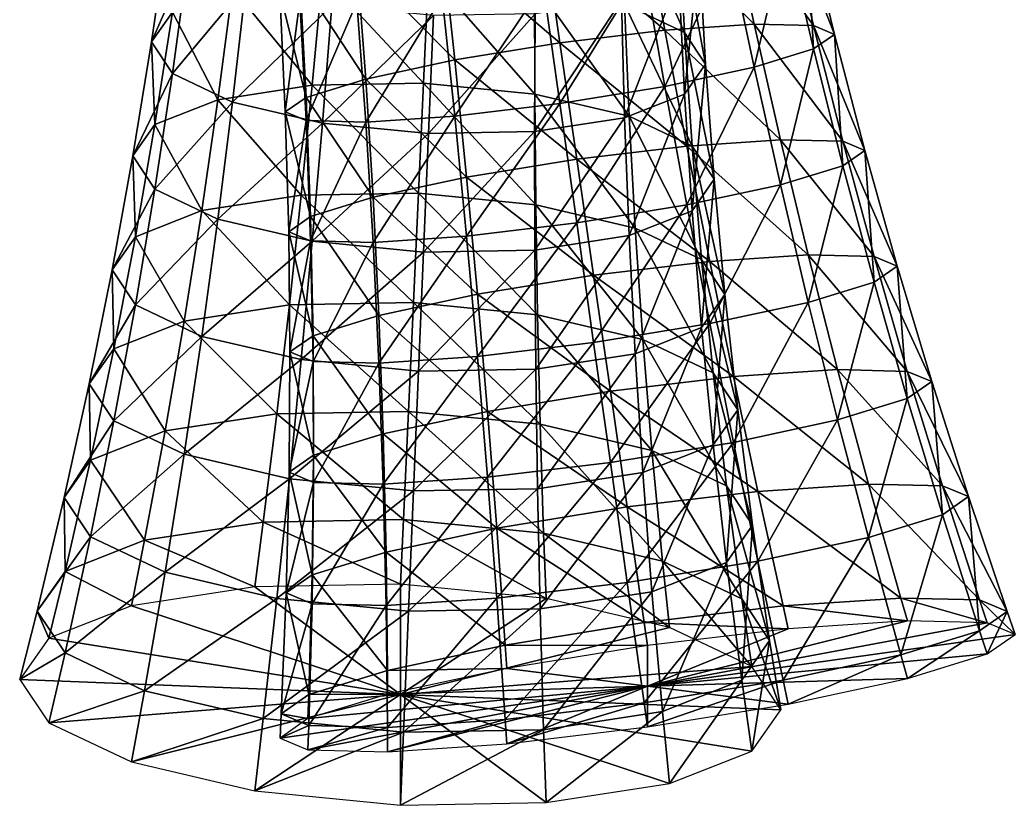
# Model space of a CAD drawing. Header units: metres. Extents: x 9079 to 9208, y 11521 to 11707.
# Drawn here: x 9159.64 to 9201.17, y 11521.47 to 11554.23 of the extents above; entities that cross this region are included whole.
import ezdxf

# ---------------------------------------------------------------- set-up
doc = ezdxf.new("R2010")
doc.units = ezdxf.units.M
doc.layers.add('CONE_ST815GC42', color=7, linetype='Continuous')
doc.layers.add('CONE_ST815GC43', color=7, linetype='Continuous')

msp = doc.modelspace()

# ---------------------------------------------------------------- linework, layer by layer
at = {"layer": 'CONE_ST815GC42'}
for points in [[(9181.47, 11558.147, -195.915), (9185.673, 11558.648, -195.011), (9186.558, 11553.802, -195.992)], [(9185.673, 11558.648, -195.011), (9189.235, 11558.887, -192.565), (9190.275, 11554.052, -193.441)], [(9185.673, 11558.648, -195.011), (9190.275, 11554.052, -193.441), (9186.558, 11553.802, -195.992)], [(9189.235, 11558.887, -192.565), (9191.616, 11558.829, -188.952), (9192.759, 11553.991, -189.67)], [(9189.235, 11558.887, -192.565), (9192.759, 11553.991, -189.67), (9190.275, 11554.052, -193.441)], [(9191.616, 11558.829, -188.952), (9192.452, 11558.481, -184.72), (9193.631, 11553.628, -185.255)], [(9191.616, 11558.829, -188.952), (9193.631, 11553.628, -185.255), (9192.759, 11553.991, -189.67)], [(9192.452, 11558.481, -184.72), (9191.616, 11557.898, -180.514), (9192.759, 11553.019, -180.867)], [(9192.452, 11558.481, -184.72), (9192.759, 11553.019, -180.867), (9193.631, 11553.628, -185.255)], [(9177.268, 11557.461, -195.142), (9181.47, 11558.147, -195.915), (9182.174, 11553.279, -196.936)], [(9181.47, 11558.147, -195.915), (9186.558, 11553.802, -195.992), (9182.174, 11553.279, -196.936)], [(9191.616, 11557.898, -180.514), (9189.235, 11557.167, -176.974), (9190.275, 11552.257, -177.174)], [(9191.616, 11557.898, -180.514), (9190.275, 11552.257, -177.174), (9192.759, 11553.019, -180.867)], [(9173.706, 11556.694, -192.807), (9177.268, 11557.461, -195.142), (9177.789, 11552.563, -196.129)], [(9177.268, 11557.461, -195.142), (9182.174, 11553.279, -196.936), (9177.789, 11552.563, -196.129)], [(9189.235, 11557.167, -176.974), (9185.673, 11556.4, -174.64), (9186.558, 11551.456, -174.738)], [(9189.235, 11557.167, -176.974), (9186.558, 11551.456, -174.738), (9190.275, 11552.257, -177.174)], [(9171.325, 11555.963, -189.268), (9173.706, 11556.694, -192.807), (9174.072, 11551.763, -193.693)], [(9173.706, 11556.694, -192.807), (9177.789, 11552.563, -196.129), (9174.072, 11551.763, -193.693)], [(9185.673, 11556.4, -174.64), (9181.47, 11555.714, -173.866), (9182.174, 11550.741, -173.931)], [(9185.673, 11556.4, -174.64), (9182.174, 11550.741, -173.931), (9186.558, 11551.456, -174.738)], [(9170.489, 11555.379, -185.062), (9171.325, 11555.963, -189.268), (9171.589, 11551, -190)], [(9171.325, 11555.963, -189.268), (9174.072, 11551.763, -193.693), (9171.589, 11551, -190)], [(9181.47, 11555.714, -173.866), (9177.268, 11555.213, -174.771), (9177.789, 11550.218, -174.875)], [(9181.47, 11555.714, -173.866), (9177.789, 11550.218, -174.875), (9182.174, 11550.741, -173.931)], [(9171.325, 11555.032, -180.83), (9170.489, 11555.379, -185.062), (9170.717, 11550.392, -185.612)], [(9170.489, 11555.379, -185.062), (9171.589, 11551, -190), (9170.717, 11550.392, -185.612)], [(9171.325, 11555.032, -180.83), (9170.717, 11550.392, -185.612), (9171.589, 11550.029, -181.197)], [(9173.706, 11554.973, -177.216), (9171.325, 11555.032, -180.83), (9171.589, 11550.029, -181.197)], [(9173.706, 11554.973, -177.216), (9171.589, 11550.029, -181.197), (9174.072, 11549.968, -177.427)], [(9177.268, 11555.213, -174.771), (9173.706, 11554.973, -177.216), (9174.072, 11549.968, -177.427)], [(9177.268, 11555.213, -174.771), (9174.072, 11549.968, -177.427), (9177.789, 11550.218, -174.875)], [(9186.558, 11553.802, -195.992), (9190.275, 11554.052, -193.441), (9191.377, 11549.231, -194.377)], [(9190.275, 11554.052, -193.441), (9192.759, 11553.991, -189.67), (9193.982, 11549.167, -190.422)], [(9190.275, 11554.052, -193.441), (9193.982, 11549.167, -190.422), (9191.377, 11549.231, -194.377)], [(9182.174, 11553.279, -196.936), (9186.558, 11553.802, -195.992), (9187.477, 11548.969, -197.054)], [(9186.558, 11553.802, -195.992), (9191.377, 11549.231, -194.377), (9187.477, 11548.969, -197.054)], [(9192.759, 11553.991, -189.67), (9193.631, 11553.628, -185.255), (9194.897, 11548.787, -185.789)], [(9192.759, 11553.991, -189.67), (9194.897, 11548.787, -185.789), (9193.982, 11549.167, -190.422)], [(9193.631, 11553.628, -185.255), (9192.759, 11553.019, -180.867), (9193.982, 11548.148, -181.186)], [(9193.631, 11553.628, -185.255), (9193.982, 11548.148, -181.186), (9194.897, 11548.787, -185.789)], [(9177.789, 11552.563, -196.129), (9182.174, 11553.279, -196.936), (9182.877, 11548.421, -198.044)], [(9182.174, 11553.279, -196.936), (9187.477, 11548.969, -197.054), (9182.877, 11548.421, -198.044)], [(9192.759, 11553.019, -180.867), (9190.275, 11552.257, -177.174), (9191.377, 11547.348, -177.311)], [(9192.759, 11553.019, -180.867), (9191.377, 11547.348, -177.311), (9193.982, 11548.148, -181.186)], [(9174.072, 11551.763, -193.693), (9177.789, 11552.563, -196.129), (9178.278, 11547.67, -197.197)], [(9177.789, 11552.563, -196.129), (9182.877, 11548.421, -198.044), (9178.278, 11547.67, -197.197)], [(9190.275, 11552.257, -177.174), (9186.558, 11551.456, -174.738), (9187.477, 11546.509, -174.756)], [(9190.275, 11552.257, -177.174), (9187.477, 11546.509, -174.756), (9191.377, 11547.348, -177.311)], [(9171.589, 11551, -190), (9174.072, 11551.763, -193.693), (9174.378, 11546.83, -194.642)], [(9174.072, 11551.763, -193.693), (9178.278, 11547.67, -197.197), (9174.378, 11546.83, -194.642)], [(9186.558, 11551.456, -174.738), (9182.174, 11550.741, -173.931), (9182.877, 11545.758, -173.909)], [(9186.558, 11551.456, -174.738), (9182.877, 11545.758, -173.909), (9187.477, 11546.509, -174.756)], [(9170.717, 11550.392, -185.612), (9171.589, 11551, -190), (9171.772, 11546.03, -190.768)], [(9171.589, 11551, -190), (9174.378, 11546.83, -194.642), (9171.772, 11546.03, -190.768)], [(9182.174, 11550.741, -173.931), (9177.789, 11550.218, -174.875), (9178.278, 11545.209, -174.899)], [(9182.174, 11550.741, -173.931), (9178.278, 11545.209, -174.899), (9182.877, 11545.758, -173.909)], [(9171.589, 11550.029, -181.197), (9170.717, 11550.392, -185.612), (9170.857, 11545.392, -186.164)], [(9170.717, 11550.392, -185.612), (9171.772, 11546.03, -190.768), (9170.857, 11545.392, -186.164)], [(9171.589, 11550.029, -181.197), (9170.857, 11545.392, -186.164), (9171.772, 11545.011, -181.532)], [(9174.072, 11549.968, -177.427), (9171.589, 11550.029, -181.197), (9171.772, 11545.011, -181.532)], [(9174.072, 11549.968, -177.427), (9171.772, 11545.011, -181.532), (9174.378, 11544.947, -177.576)], [(9177.789, 11550.218, -174.875), (9174.072, 11549.968, -177.427), (9174.378, 11544.947, -177.576)], [(9177.789, 11550.218, -174.875), (9174.378, 11544.947, -177.576), (9178.278, 11545.209, -174.899)], [(9187.477, 11548.969, -197.054), (9191.377, 11549.231, -194.377), (9192.54, 11544.427, -195.374)], [(9191.377, 11549.231, -194.377), (9193.982, 11549.167, -190.422), (9195.286, 11544.359, -191.205)], [(9191.377, 11549.231, -194.377), (9195.286, 11544.359, -191.205), (9192.54, 11544.427, -195.374)], [(9193.982, 11549.167, -190.422), (9194.897, 11548.787, -185.789), (9196.251, 11543.959, -186.322)], [(9193.982, 11549.167, -190.422), (9196.251, 11543.959, -186.322), (9195.286, 11544.359, -191.205)], [(9182.877, 11548.421, -198.044), (9187.477, 11548.969, -197.054), (9188.429, 11544.151, -198.196)], [(9187.477, 11548.969, -197.054), (9192.54, 11544.427, -195.374), (9188.429, 11544.151, -198.196)], [(9194.897, 11548.787, -185.789), (9193.982, 11548.148, -181.186), (9195.286, 11543.285, -181.469)], [(9194.897, 11548.787, -185.789), (9195.286, 11543.285, -181.469), (9196.251, 11543.959, -186.322)], [(9178.278, 11547.67, -197.197), (9182.877, 11548.421, -198.044), (9183.581, 11543.573, -199.239)], [(9182.877, 11548.421, -198.044), (9188.429, 11544.151, -198.196), (9183.581, 11543.573, -199.239)], [(9193.982, 11548.148, -181.186), (9191.377, 11547.348, -177.311), (9192.54, 11542.442, -177.386)], [(9193.982, 11548.148, -181.186), (9192.54, 11542.442, -177.386), (9195.286, 11543.285, -181.469)], [(9174.378, 11546.83, -194.642), (9178.278, 11547.67, -197.197), (9178.732, 11542.781, -198.347)], [(9178.278, 11547.67, -197.197), (9183.581, 11543.573, -199.239), (9178.732, 11542.781, -198.347)], [(9191.377, 11547.348, -177.311), (9187.477, 11546.509, -174.756), (9188.429, 11541.557, -174.692)], [(9191.377, 11547.348, -177.311), (9188.429, 11541.557, -174.692), (9192.54, 11542.442, -177.386)], [(9171.772, 11546.03, -190.768), (9174.378, 11546.83, -194.642), (9174.622, 11541.896, -195.653)], [(9174.378, 11546.83, -194.642), (9178.732, 11542.781, -198.347), (9174.622, 11541.896, -195.653)], [(9187.477, 11546.509, -174.756), (9182.877, 11545.758, -173.909), (9183.581, 11540.765, -173.8)], [(9187.477, 11546.509, -174.756), (9183.581, 11540.765, -173.8), (9188.429, 11541.557, -174.692)], [(9170.857, 11545.392, -186.164), (9171.772, 11546.03, -190.768), (9171.875, 11541.053, -191.57)], [(9171.772, 11546.03, -190.768), (9174.622, 11541.896, -195.653), (9171.875, 11541.053, -191.57)], [(9182.877, 11545.758, -173.909), (9178.278, 11545.209, -174.899), (9178.732, 11540.187, -174.843)], [(9182.877, 11545.758, -173.909), (9178.732, 11540.187, -174.843), (9183.581, 11540.765, -173.8)], [(9171.772, 11545.011, -181.532), (9170.857, 11545.392, -186.164), (9170.911, 11540.379, -186.717)], [(9170.857, 11545.392, -186.164), (9171.875, 11541.053, -191.57), (9170.911, 11540.379, -186.717)], [(9171.772, 11545.011, -181.532), (9170.911, 11540.379, -186.717), (9171.875, 11539.979, -181.834)], [(9174.378, 11544.947, -177.576), (9171.772, 11545.011, -181.532), (9171.875, 11539.979, -181.834)], [(9174.378, 11544.947, -177.576), (9171.875, 11539.979, -181.834), (9174.622, 11539.911, -177.665)], [(9178.278, 11545.209, -174.899), (9174.378, 11544.947, -177.576), (9174.622, 11539.911, -177.665)], [(9178.278, 11545.209, -174.899), (9174.622, 11539.911, -177.665), (9178.732, 11540.187, -174.843)], [(9183.581, 11543.573, -199.239), (9188.429, 11544.151, -198.196), (9189.415, 11539.345, -199.418)], [(9188.429, 11544.151, -198.196), (9192.54, 11544.427, -195.374), (9193.764, 11539.638, -196.432)], [(9188.429, 11544.151, -198.196), (9193.764, 11539.638, -196.432), (9189.415, 11539.345, -199.418)], [(9192.54, 11544.427, -195.374), (9195.286, 11544.359, -191.205), (9196.671, 11539.566, -192.02)], [(9192.54, 11544.427, -195.374), (9196.671, 11539.566, -192.02), (9193.764, 11539.638, -196.432)], [(9195.286, 11544.359, -191.205), (9196.251, 11543.959, -186.322), (9197.691, 11539.142, -186.854)], [(9195.286, 11544.359, -191.205), (9197.691, 11539.142, -186.854), (9196.671, 11539.566, -192.02)], [(9196.251, 11543.959, -186.322), (9195.286, 11543.285, -181.469), (9196.671, 11538.43, -181.719)], [(9196.251, 11543.959, -186.322), (9196.671, 11538.43, -181.719), (9197.691, 11539.142, -186.854)], [(9178.732, 11542.781, -198.347), (9183.581, 11543.573, -199.239), (9184.284, 11538.734, -200.522)], [(9183.581, 11543.573, -199.239), (9189.415, 11539.345, -199.418), (9184.284, 11538.734, -200.522)], [(9195.286, 11543.285, -181.469), (9192.54, 11542.442, -177.386), (9193.764, 11537.537, -177.397)], [(9195.286, 11543.285, -181.469), (9193.764, 11537.537, -177.397), (9196.671, 11538.43, -181.719)], [(9174.622, 11541.896, -195.653), (9178.732, 11542.781, -198.347), (9179.154, 11537.896, -199.578)], [(9178.732, 11542.781, -198.347), (9184.284, 11538.734, -200.522), (9179.154, 11537.896, -199.578)], [(9192.54, 11542.442, -177.386), (9188.429, 11541.557, -174.692), (9189.415, 11536.601, -174.547)], [(9192.54, 11542.442, -177.386), (9189.415, 11536.601, -174.547), (9193.764, 11537.537, -177.397)], [(9171.875, 11541.053, -191.57), (9174.622, 11541.896, -195.653), (9174.804, 11536.96, -196.728)], [(9174.622, 11541.896, -195.653), (9179.154, 11537.896, -199.578), (9174.804, 11536.96, -196.728)], [(9188.429, 11541.557, -174.692), (9183.581, 11540.765, -173.8), (9184.284, 11535.763, -173.603)], [(9188.429, 11541.557, -174.692), (9184.284, 11535.763, -173.603), (9189.415, 11536.601, -174.547)], [(9170.911, 11540.379, -186.717), (9171.875, 11541.053, -191.57), (9171.898, 11536.067, -192.406)], [(9171.875, 11541.053, -191.57), (9174.804, 11536.96, -196.728), (9171.898, 11536.067, -192.406)], [(9183.581, 11540.765, -173.8), (9178.732, 11540.187, -174.843), (9179.154, 11535.152, -174.707)], [(9183.581, 11540.765, -173.8), (9179.154, 11535.152, -174.707), (9184.284, 11535.763, -173.603)], [(9171.875, 11539.979, -181.834), (9170.911, 11540.379, -186.717), (9170.877, 11535.355, -187.271)], [(9170.911, 11540.379, -186.717), (9171.898, 11536.067, -192.406), (9170.877, 11535.355, -187.271)], [(9171.875, 11539.979, -181.834), (9170.877, 11535.355, -187.271), (9171.898, 11534.931, -182.105)], [(9174.622, 11539.911, -177.665), (9171.875, 11539.979, -181.834), (9171.898, 11534.931, -182.105)], [(9178.732, 11540.187, -174.843), (9174.622, 11539.911, -177.665), (9174.804, 11534.859, -177.693)], [(9178.732, 11540.187, -174.843), (9174.804, 11534.859, -177.693), (9179.154, 11535.152, -174.707)], [(9174.622, 11539.911, -177.665), (9171.898, 11534.931, -182.105), (9174.804, 11534.859, -177.693)], [(9189.415, 11539.345, -199.418), (9193.764, 11539.638, -196.432), (9195.051, 11534.864, -197.552)], [(9193.764, 11539.638, -196.432), (9196.671, 11539.566, -192.02), (9198.136, 11534.789, -192.868)], [(9193.764, 11539.638, -196.432), (9198.136, 11534.789, -192.868), (9195.051, 11534.864, -197.552)], [(9196.671, 11539.566, -192.02), (9197.691, 11539.142, -186.854), (9199.219, 11534.338, -187.384)], [(9196.671, 11539.566, -192.02), (9199.219, 11534.338, -187.384), (9198.136, 11534.789, -192.868)], [(9184.284, 11538.734, -200.522), (9189.415, 11539.345, -199.418), (9190.434, 11534.554, -200.721)], [(9189.415, 11539.345, -199.418), (9195.051, 11534.864, -197.552), (9190.434, 11534.554, -200.721)], [(9197.691, 11539.142, -186.854), (9196.671, 11538.43, -181.719), (9198.136, 11533.582, -181.933)], [(9197.691, 11539.142, -186.854), (9198.136, 11533.582, -181.933), (9199.219, 11534.338, -187.384)], [(9179.154, 11537.896, -199.578), (9184.284, 11538.734, -200.522), (9184.988, 11533.905, -201.893)], [(9184.284, 11538.734, -200.522), (9190.434, 11534.554, -200.721), (9184.988, 11533.905, -201.893)], [(9196.671, 11538.43, -181.719), (9193.764, 11537.537, -177.397), (9195.051, 11532.635, -177.346)], [(9196.671, 11538.43, -181.719), (9195.051, 11532.635, -177.346), (9198.136, 11533.582, -181.933)], [(9174.804, 11536.96, -196.728), (9179.154, 11537.896, -199.578), (9179.542, 11533.015, -200.89)], [(9179.154, 11537.896, -199.578), (9184.988, 11533.905, -201.893), (9179.542, 11533.015, -200.89)], [(9193.764, 11537.537, -177.397), (9189.415, 11536.601, -174.547), (9190.434, 11531.641, -174.32)], [(9193.764, 11537.537, -177.397), (9190.434, 11531.641, -174.32), (9195.051, 11532.635, -177.346)], [(9171.898, 11536.067, -192.406), (9174.804, 11536.96, -196.728), (9174.924, 11532.022, -197.865)], [(9174.804, 11536.96, -196.728), (9179.542, 11533.015, -200.89), (9174.924, 11532.022, -197.865)], [(9189.415, 11536.601, -174.547), (9184.284, 11535.763, -173.603), (9184.988, 11530.752, -173.318)], [(9189.415, 11536.601, -174.547), (9184.988, 11530.752, -173.318), (9190.434, 11531.641, -174.32)], [(9170.877, 11535.355, -187.271), (9171.898, 11536.067, -192.406), (9171.84, 11531.074, -193.278)], [(9171.898, 11536.067, -192.406), (9174.924, 11532.022, -197.865), (9171.84, 11531.074, -193.278)], [(9171.898, 11534.931, -182.105), (9170.877, 11535.355, -187.271), (9170.756, 11530.318, -187.827)], [(9170.877, 11535.355, -187.271), (9171.84, 11531.074, -193.278), (9170.756, 11530.318, -187.827)], [(9184.284, 11535.763, -173.603), (9179.154, 11535.152, -174.707), (9179.542, 11530.102, -174.49)], [(9184.284, 11535.763, -173.603), (9179.542, 11530.102, -174.49), (9184.988, 11530.752, -173.318)], [(9179.154, 11535.152, -174.707), (9174.804, 11534.859, -177.693), (9174.924, 11529.792, -177.659)], [(9179.154, 11535.152, -174.707), (9174.924, 11529.792, -177.659), (9179.542, 11530.102, -174.49)], [(9171.898, 11534.931, -182.105), (9170.756, 11530.318, -187.827), (9171.84, 11529.868, -182.343)], [(9174.804, 11534.859, -177.693), (9171.898, 11534.931, -182.105), (9171.84, 11529.868, -182.343)], [(9174.804, 11534.859, -177.693), (9171.84, 11529.868, -182.343), (9174.924, 11529.792, -177.659)], [(9184.988, 11533.905, -201.893), (9190.434, 11534.554, -200.721), (9191.486, 11529.776, -202.104)], [(9190.434, 11534.554, -200.721), (9195.051, 11534.864, -197.552), (9196.399, 11530.107, -198.732)], [(9190.434, 11534.554, -200.721), (9196.399, 11530.107, -198.732), (9191.486, 11529.776, -202.104)], [(9195.051, 11534.864, -197.552), (9198.136, 11534.789, -192.868), (9199.682, 11530.026, -193.748)], [(9195.051, 11534.864, -197.552), (9199.682, 11530.026, -193.748), (9196.399, 11530.107, -198.732)], [(9198.136, 11534.789, -192.868), (9199.219, 11534.338, -187.384), (9200.835, 11529.547, -187.912)], [(9198.136, 11534.789, -192.868), (9200.835, 11529.547, -187.912), (9199.682, 11530.026, -193.748)], [(9199.219, 11534.338, -187.384), (9198.136, 11533.582, -181.933), (9199.682, 11528.742, -182.112)], [(9199.219, 11534.338, -187.384), (9199.682, 11528.742, -182.112), (9200.835, 11529.547, -187.912)], [(9179.542, 11533.015, -200.89), (9184.988, 11533.905, -201.893), (9185.691, 11529.085, -203.352)], [(9184.988, 11533.905, -201.893), (9191.486, 11529.776, -202.104), (9185.691, 11529.085, -203.352)], [(9198.136, 11533.582, -181.933), (9195.051, 11532.635, -177.346), (9196.399, 11527.734, -177.231)], [(9198.136, 11533.582, -181.933), (9196.399, 11527.734, -177.231), (9199.682, 11528.742, -182.112)], [(9174.924, 11532.022, -197.865), (9179.542, 11533.015, -200.89), (9179.896, 11528.139, -202.285)], [(9179.542, 11533.015, -200.89), (9185.691, 11529.085, -203.352), (9179.896, 11528.139, -202.285)], [(9195.051, 11532.635, -177.346), (9190.434, 11531.641, -174.32), (9191.486, 11526.676, -174.012)], [(9195.051, 11532.635, -177.346), (9191.486, 11526.676, -174.012), (9196.399, 11527.734, -177.231)], [(9171.84, 11531.074, -193.278), (9174.924, 11532.022, -197.865), (9174.983, 11527.082, -199.066)], [(9174.924, 11532.022, -197.865), (9179.896, 11528.139, -202.285), (9174.983, 11527.082, -199.066)], [(9190.434, 11531.641, -174.32), (9184.988, 11530.752, -173.318), (9185.691, 11525.73, -172.945)], [(9190.434, 11531.641, -174.32), (9185.691, 11525.73, -172.945), (9191.486, 11526.676, -174.012)], [(9170.756, 11530.318, -187.827), (9171.84, 11531.074, -193.278), (9171.7, 11526.074, -194.185)], [(9171.84, 11531.074, -193.278), (9174.983, 11527.082, -199.066), (9171.7, 11526.074, -194.185)], [(9184.988, 11530.752, -173.318), (9179.542, 11530.102, -174.49), (9179.896, 11525.039, -174.192)], [(9184.988, 11530.752, -173.318), (9179.896, 11525.039, -174.192), (9185.691, 11525.73, -172.945)], [(9171.84, 11529.868, -182.343), (9170.756, 11530.318, -187.827), (9170.547, 11525.269, -188.384)], [(9170.756, 11530.318, -187.827), (9171.7, 11526.074, -194.185), (9170.547, 11525.269, -188.384)], [(9179.542, 11530.102, -174.49), (9174.924, 11529.792, -177.659), (9174.983, 11524.709, -177.565)], [(9179.542, 11530.102, -174.49), (9174.983, 11524.709, -177.565), (9179.896, 11525.039, -174.192)], [(9191.486, 11529.776, -202.104), (9196.399, 11530.107, -198.732), (9196.677, 11529.157, -198.976)], [(9196.399, 11530.107, -198.732), (9199.682, 11530.026, -193.748), (9200.001, 11529.075, -193.928)], [(9196.399, 11530.107, -198.732), (9200.001, 11529.075, -193.928), (9196.677, 11529.157, -198.976)], [(9199.682, 11530.026, -193.748), (9200.835, 11529.547, -187.912), (9201.169, 11528.59, -188.018)], [(9199.682, 11530.026, -193.748), (9201.169, 11528.59, -188.018), (9200.001, 11529.075, -193.928)], [(9171.84, 11529.868, -182.343), (9170.547, 11525.269, -188.384), (9171.7, 11524.79, -182.548)], [(9174.924, 11529.792, -177.659), (9171.84, 11529.868, -182.343), (9171.7, 11524.79, -182.548)], [(9174.924, 11529.792, -177.659), (9171.7, 11524.79, -182.548), (9174.983, 11524.709, -177.565)], [(9185.691, 11529.085, -203.352), (9191.486, 11529.776, -202.104), (9191.701, 11528.822, -202.391)], [(9191.486, 11529.776, -202.104), (9196.677, 11529.157, -198.976), (9191.701, 11528.822, -202.391)], [(9200.835, 11529.547, -187.912), (9199.682, 11528.742, -182.112), (9200.001, 11527.775, -182.144)], [(9200.835, 11529.547, -187.912), (9200.001, 11527.775, -182.144), (9201.169, 11528.59, -188.018)], [(9185.832, 11526.424, -188.257), (9196.677, 11529.157, -198.976), (9191.701, 11528.822, -202.391)], [(9185.832, 11526.424, -188.257), (9200.001, 11529.075, -193.928), (9196.677, 11529.157, -198.976)], [(9179.896, 11528.139, -202.285), (9185.691, 11529.085, -203.352), (9185.832, 11528.123, -203.654)], [(9185.691, 11529.085, -203.352), (9191.701, 11528.822, -202.391), (9185.832, 11528.123, -203.654)], [(9185.832, 11526.424, -188.257), (9201.169, 11528.59, -188.018), (9200.001, 11529.075, -193.928)], [(9185.832, 11526.424, -188.257), (9191.701, 11528.822, -202.391), (9185.832, 11528.123, -203.654)], [(9199.682, 11528.742, -182.112), (9196.399, 11527.734, -177.231), (9196.677, 11526.754, -177.2)], [(9199.682, 11528.742, -182.112), (9196.677, 11526.754, -177.2), (9200.001, 11527.775, -182.144)], [(9185.832, 11526.424, -188.257), (9200.001, 11527.775, -182.144), (9201.169, 11528.59, -188.018)], [(9174.983, 11527.082, -199.066), (9179.896, 11528.139, -202.285), (9179.963, 11527.164, -202.574)], [(9179.896, 11528.139, -202.285), (9185.832, 11528.123, -203.654), (9179.963, 11527.164, -202.574)], [(9185.832, 11526.424, -188.257), (9185.832, 11528.123, -203.654), (9179.963, 11527.164, -202.574)], [(9185.832, 11526.424, -188.257), (9196.677, 11526.754, -177.2), (9200.001, 11527.775, -182.144)], [(9196.399, 11527.734, -177.231), (9191.486, 11526.676, -174.012), (9191.701, 11525.683, -173.94)], [(9196.399, 11527.734, -177.231), (9191.701, 11525.683, -173.94), (9196.677, 11526.754, -177.2)], [(9171.7, 11526.074, -194.185), (9174.983, 11527.082, -199.066), (9174.987, 11526.093, -199.314)], [(9174.983, 11527.082, -199.066), (9179.963, 11527.164, -202.574), (9174.987, 11526.093, -199.314)], [(9185.832, 11526.424, -188.257), (9179.963, 11527.164, -202.574), (9174.987, 11526.093, -199.314)], [(9191.486, 11526.676, -174.012), (9185.691, 11525.73, -172.945), (9185.832, 11524.725, -172.86)], [(9185.832, 11526.424, -188.257), (9191.701, 11525.683, -173.94), (9196.677, 11526.754, -177.2)], [(9191.486, 11526.676, -174.012), (9185.832, 11524.725, -172.86), (9191.701, 11525.683, -173.94)], [(9185.832, 11526.424, -188.257), (9170.495, 11524.257, -188.496), (9171.662, 11523.772, -182.585)], [(9185.832, 11526.424, -188.257), (9171.662, 11525.073, -194.37), (9170.495, 11524.257, -188.496)], [(9185.832, 11526.424, -188.257), (9171.662, 11523.772, -182.585), (9174.987, 11523.691, -177.538)], [(9185.832, 11526.424, -188.257), (9174.987, 11526.093, -199.314), (9171.662, 11525.073, -194.37)], [(9185.832, 11526.424, -188.257), (9174.987, 11523.691, -177.538), (9179.963, 11524.025, -174.123)], [(9185.832, 11526.424, -188.257), (9179.963, 11524.025, -174.123), (9185.832, 11524.725, -172.86)], [(9185.832, 11526.424, -188.257), (9185.832, 11524.725, -172.86), (9191.701, 11525.683, -173.94)], [(9170.547, 11525.269, -188.384), (9171.7, 11526.074, -194.185), (9171.662, 11525.073, -194.37)], [(9171.7, 11526.074, -194.185), (9174.987, 11526.093, -199.314), (9171.662, 11525.073, -194.37)], [(9185.691, 11525.73, -172.945), (9179.896, 11525.039, -174.192), (9179.963, 11524.025, -174.123)], [(9185.691, 11525.73, -172.945), (9179.963, 11524.025, -174.123), (9185.832, 11524.725, -172.86)], [(9171.7, 11524.79, -182.548), (9170.547, 11525.269, -188.384), (9170.495, 11524.257, -188.496)], [(9170.547, 11525.269, -188.384), (9171.662, 11525.073, -194.37), (9170.495, 11524.257, -188.496)], [(9179.896, 11525.039, -174.192), (9174.983, 11524.709, -177.565), (9174.987, 11523.691, -177.538)], [(9179.896, 11525.039, -174.192), (9174.987, 11523.691, -177.538), (9179.963, 11524.025, -174.123)], [(9171.7, 11524.79, -182.548), (9170.495, 11524.257, -188.496), (9171.662, 11523.772, -182.585)], [(9174.983, 11524.709, -177.565), (9171.7, 11524.79, -182.548), (9171.662, 11523.772, -182.585)], [(9174.983, 11524.709, -177.565), (9171.662, 11523.772, -182.585), (9174.987, 11523.691, -177.538)]]:
    msp.add_3dface(points, dxfattribs=at)
at = {"layer": 'CONE_ST815GC43'}
for points in [[(9184.74, 11559.588, -197.022), (9187.142, 11558.448, -193.608), (9187.376, 11553.702, -195.238)], [(9184.74, 11559.588, -197.022), (9187.376, 11553.702, -195.238), (9184.87, 11554.892, -198.8)], [(9187.142, 11558.448, -193.608), (9187.986, 11557.182, -189.556), (9188.256, 11552.382, -191.011)], [(9187.142, 11558.448, -193.608), (9188.256, 11552.382, -191.011), (9187.376, 11553.702, -195.238)], [(9166.666, 11556.808, -185.234), (9165.822, 11558.073, -189.286), (9165.132, 11553.312, -190.729)], [(9165.822, 11558.073, -189.286), (9166.012, 11554.561, -194.978), (9165.132, 11553.312, -190.729)], [(9187.986, 11557.182, -189.556), (9187.142, 11555.985, -185.483), (9187.376, 11551.133, -186.762)], [(9187.986, 11557.182, -189.556), (9187.376, 11551.133, -186.762), (9188.256, 11552.382, -191.011)], [(9166.666, 11556.808, -185.234), (9165.132, 11553.312, -190.729), (9166.012, 11551.992, -186.501)], [(9169.068, 11555.668, -181.82), (9166.666, 11556.808, -185.234), (9166.012, 11551.992, -186.501)], [(9168.519, 11555.549, -198.601), (9172.27, 11556.126, -201.048), (9171.842, 11551.506, -202.997)], [(9172.27, 11556.126, -201.048), (9176.484, 11551.588, -203.938), (9171.842, 11551.506, -202.997)], [(9172.27, 11556.126, -201.048), (9176.694, 11556.204, -201.945), (9176.484, 11551.588, -203.938)], [(9176.694, 11556.204, -201.945), (9181.126, 11551.133, -203.11), (9176.484, 11551.588, -203.938)], [(9176.694, 11556.204, -201.945), (9181.119, 11555.77, -201.155), (9181.126, 11551.133, -203.11)], [(9181.119, 11555.77, -201.155), (9184.87, 11554.892, -198.8), (9185.062, 11550.211, -200.639)], [(9181.119, 11555.77, -201.155), (9185.062, 11550.211, -200.639), (9181.126, 11551.133, -203.11)], [(9187.142, 11555.985, -185.483), (9184.74, 11555.038, -182.011), (9184.87, 11550.145, -183.138)], [(9187.142, 11555.985, -185.483), (9184.87, 11550.145, -183.138), (9187.376, 11551.133, -186.762)], [(9169.068, 11555.668, -181.82), (9166.012, 11551.992, -186.501), (9168.519, 11550.802, -182.939)], [(9166.012, 11554.561, -194.978), (9168.519, 11555.549, -198.601), (9167.907, 11550.901, -200.43)], [(9168.519, 11555.549, -198.601), (9171.842, 11551.506, -202.997), (9167.907, 11550.901, -200.43)], [(9172.663, 11554.826, -179.562), (9169.068, 11555.668, -181.82), (9168.519, 11550.802, -182.939)], [(9184.74, 11555.038, -182.011), (9181.145, 11554.485, -179.666), (9181.119, 11549.568, -180.692)], [(9184.74, 11555.038, -182.011), (9181.119, 11549.568, -180.692), (9184.87, 11550.145, -183.138)], [(9184.87, 11554.892, -198.8), (9187.376, 11553.702, -195.238), (9187.691, 11548.963, -196.902)], [(9184.87, 11554.892, -198.8), (9187.691, 11548.963, -196.902), (9185.062, 11550.211, -200.639)], [(9165.132, 11553.312, -190.729), (9166.012, 11554.561, -194.978), (9165.278, 11549.864, -196.628)], [(9166.012, 11554.561, -194.978), (9167.907, 11550.901, -200.43), (9165.278, 11549.864, -196.628)], [(9172.663, 11554.826, -179.562), (9168.519, 11550.802, -182.939), (9172.27, 11549.924, -180.584)], [(9176.904, 11554.411, -178.806), (9172.663, 11554.826, -179.562), (9172.27, 11549.924, -180.584)], [(9181.145, 11554.485, -179.666), (9176.904, 11554.411, -178.806), (9176.694, 11549.491, -179.795)], [(9181.145, 11554.485, -179.666), (9176.694, 11549.491, -179.795), (9181.119, 11549.568, -180.692)], [(9176.904, 11554.411, -178.806), (9172.27, 11549.924, -180.584), (9176.694, 11549.491, -179.795)], [(9187.376, 11553.702, -195.238), (9188.256, 11552.382, -191.011), (9188.614, 11547.579, -192.466)], [(9187.376, 11553.702, -195.238), (9188.614, 11547.579, -192.466), (9187.691, 11548.963, -196.902)], [(9166.012, 11551.992, -186.501), (9165.132, 11553.312, -190.729), (9164.354, 11548.554, -192.171)], [(9165.132, 11553.312, -190.729), (9165.278, 11549.864, -196.628), (9164.354, 11548.554, -192.171)], [(9188.256, 11552.382, -191.011), (9187.376, 11551.133, -186.762), (9187.691, 11546.268, -188.009)], [(9188.256, 11552.382, -191.011), (9187.691, 11546.268, -188.009), (9188.614, 11547.579, -192.466)], [(9166.012, 11551.992, -186.501), (9164.354, 11548.554, -192.171), (9165.278, 11547.169, -187.736)], [(9168.519, 11550.802, -182.939), (9166.012, 11551.992, -186.501), (9165.278, 11547.169, -187.736)], [(9171.842, 11551.506, -202.997), (9176.484, 11551.588, -203.938), (9176.275, 11546.997, -206.015)], [(9176.484, 11551.588, -203.938), (9181.167, 11546.518, -205.142), (9176.275, 11546.997, -206.015)], [(9176.484, 11551.588, -203.938), (9181.126, 11551.133, -203.11), (9181.167, 11546.518, -205.142)], [(9167.907, 11550.901, -200.43), (9171.842, 11551.506, -202.997), (9171.382, 11546.911, -205.023)], [(9171.842, 11551.506, -202.997), (9176.275, 11546.997, -206.015), (9171.382, 11546.911, -205.023)], [(9181.126, 11551.133, -203.11), (9185.062, 11550.211, -200.639), (9185.315, 11545.547, -202.538)], [(9181.126, 11551.133, -203.11), (9185.315, 11545.547, -202.538), (9181.167, 11546.518, -205.142)], [(9187.376, 11551.133, -186.762), (9184.87, 11550.145, -183.138), (9185.062, 11545.232, -184.207)], [(9187.376, 11551.133, -186.762), (9185.062, 11545.232, -184.207), (9187.691, 11546.268, -188.009)], [(9165.278, 11549.864, -196.628), (9167.907, 11550.901, -200.43), (9167.234, 11546.273, -202.317)], [(9168.519, 11550.802, -182.939), (9165.278, 11547.169, -187.736), (9167.907, 11545.921, -183.998)], [(9167.907, 11550.901, -200.43), (9171.382, 11546.911, -205.023), (9167.234, 11546.273, -202.317)], [(9172.27, 11549.924, -180.584), (9168.519, 11550.802, -182.939), (9167.907, 11545.921, -183.998)], [(9172.27, 11549.924, -180.584), (9167.907, 11545.921, -183.998), (9171.842, 11545, -181.528)], [(9176.694, 11549.491, -179.795), (9172.27, 11549.924, -180.584), (9171.842, 11545, -181.528)], [(9184.87, 11550.145, -183.138), (9181.119, 11549.568, -180.692), (9181.126, 11544.626, -181.641)], [(9184.87, 11550.145, -183.138), (9181.126, 11544.626, -181.641), (9185.062, 11545.232, -184.207)], [(9185.062, 11550.211, -200.639), (9187.691, 11548.963, -196.902), (9188.087, 11544.231, -198.598)], [(9185.062, 11550.211, -200.639), (9188.087, 11544.231, -198.598), (9185.315, 11545.547, -202.538)], [(9164.354, 11548.554, -192.171), (9165.278, 11549.864, -196.628), (9164.462, 11545.181, -198.31)], [(9165.278, 11549.864, -196.628), (9167.234, 11546.273, -202.317), (9164.462, 11545.181, -198.31)], [(9176.694, 11549.491, -179.795), (9171.842, 11545, -181.528), (9176.484, 11544.545, -180.7)], [(9181.119, 11549.568, -180.692), (9176.694, 11549.491, -179.795), (9176.484, 11544.545, -180.7)], [(9181.119, 11549.568, -180.692), (9176.484, 11544.545, -180.7), (9181.126, 11544.626, -181.641)], [(9187.691, 11548.963, -196.902), (9188.614, 11547.579, -192.466), (9189.06, 11542.771, -193.923)], [(9187.691, 11548.963, -196.902), (9189.06, 11542.771, -193.923), (9188.087, 11544.231, -198.598)], [(9165.278, 11547.169, -187.736), (9164.354, 11548.554, -192.171), (9163.489, 11543.799, -193.612)], [(9164.354, 11548.554, -192.171), (9164.462, 11545.181, -198.31), (9163.489, 11543.799, -193.612)], [(9188.614, 11547.579, -192.466), (9187.691, 11546.268, -188.009), (9188.087, 11541.39, -189.225)], [(9188.614, 11547.579, -192.466), (9188.087, 11541.39, -189.225), (9189.06, 11542.771, -193.923)], [(9165.278, 11547.169, -187.736), (9163.489, 11543.799, -193.612), (9164.462, 11542.34, -188.937)], [(9167.907, 11545.921, -183.998), (9165.278, 11547.169, -187.736), (9164.462, 11542.34, -188.937)], [(9171.382, 11546.911, -205.023), (9176.275, 11546.997, -206.015), (9176.065, 11542.432, -208.176)], [(9176.275, 11546.997, -206.015), (9181.242, 11541.925, -207.253), (9176.065, 11542.432, -208.176)], [(9176.275, 11546.997, -206.015), (9181.167, 11546.518, -205.142), (9181.242, 11541.925, -207.253)], [(9167.234, 11546.273, -202.317), (9171.382, 11546.911, -205.023), (9170.887, 11542.341, -207.127)], [(9171.382, 11546.911, -205.023), (9176.065, 11542.432, -208.176), (9170.887, 11542.341, -207.127)], [(9164.462, 11545.181, -198.31), (9167.234, 11546.273, -202.317), (9166.498, 11541.666, -204.264)], [(9167.234, 11546.273, -202.317), (9170.887, 11542.341, -207.127), (9166.498, 11541.666, -204.264)], [(9181.167, 11546.518, -205.142), (9185.315, 11545.547, -202.538), (9185.632, 11540.897, -204.497)], [(9181.167, 11546.518, -205.142), (9185.632, 11540.897, -204.497), (9181.242, 11541.925, -207.253)], [(9187.691, 11546.268, -188.009), (9185.062, 11545.232, -184.207), (9185.315, 11540.297, -185.218)], [(9187.691, 11546.268, -188.009), (9185.315, 11540.297, -185.218), (9188.087, 11541.39, -189.225)], [(9167.907, 11545.921, -183.998), (9164.462, 11542.34, -188.937), (9167.234, 11541.024, -184.998)], [(9171.842, 11545, -181.528), (9167.907, 11545.921, -183.998), (9167.234, 11541.024, -184.998)], [(9185.315, 11545.547, -202.538), (9188.087, 11544.231, -198.598), (9188.564, 11539.505, -200.328)], [(9185.315, 11545.547, -202.538), (9188.564, 11539.505, -200.328), (9185.632, 11540.897, -204.497)], [(9163.489, 11543.799, -193.612), (9164.462, 11545.181, -198.31), (9163.565, 11540.51, -200.024)], [(9164.462, 11545.181, -198.31), (9166.498, 11541.666, -204.264), (9163.565, 11540.51, -200.024)], [(9171.842, 11545, -181.528), (9167.234, 11541.024, -184.998), (9171.382, 11540.053, -182.393)], [(9176.484, 11544.545, -180.7), (9171.842, 11545, -181.528), (9171.382, 11540.053, -182.393)], [(9185.062, 11545.232, -184.207), (9181.126, 11544.626, -181.641), (9181.167, 11539.66, -182.513)], [(9185.062, 11545.232, -184.207), (9181.167, 11539.66, -182.513), (9185.315, 11540.297, -185.218)], [(9176.484, 11544.545, -180.7), (9171.382, 11540.053, -182.393), (9176.275, 11539.574, -181.521)], [(9181.126, 11544.626, -181.641), (9176.484, 11544.545, -180.7), (9176.275, 11539.574, -181.521)], [(9181.126, 11544.626, -181.641), (9176.275, 11539.574, -181.521), (9181.167, 11539.66, -182.513)], [(9188.087, 11544.231, -198.598), (9189.06, 11542.771, -193.923), (9189.594, 11537.961, -195.381)], [(9188.087, 11544.231, -198.598), (9189.594, 11537.961, -195.381), (9188.564, 11539.505, -200.328)], [(9164.462, 11542.34, -188.937), (9163.489, 11543.799, -193.612), (9162.535, 11539.048, -195.052)], [(9163.489, 11543.799, -193.612), (9163.565, 11540.51, -200.024), (9162.535, 11539.048, -195.052)], [(9170.887, 11542.341, -207.127), (9176.065, 11542.432, -208.176), (9175.855, 11537.893, -210.422)], [(9176.065, 11542.432, -208.176), (9181.351, 11537.355, -209.442), (9175.855, 11537.893, -210.422)], [(9176.065, 11542.432, -208.176), (9181.242, 11541.925, -207.253), (9181.351, 11537.355, -209.442)], [(9189.06, 11542.771, -193.923), (9188.087, 11541.39, -189.225), (9188.564, 11536.499, -190.41)], [(9189.06, 11542.771, -193.923), (9188.564, 11536.499, -190.41), (9189.594, 11537.961, -195.381)], [(9164.462, 11542.34, -188.937), (9162.535, 11539.048, -195.052), (9163.565, 11537.504, -190.105)], [(9167.234, 11541.024, -184.998), (9164.462, 11542.34, -188.937), (9163.565, 11537.504, -190.105)], [(9166.498, 11541.666, -204.264), (9170.887, 11542.341, -207.127), (9170.359, 11537.797, -209.308)], [(9170.887, 11542.341, -207.127), (9175.855, 11537.893, -210.422), (9170.359, 11537.797, -209.308)], [(9163.565, 11540.51, -200.024), (9166.498, 11541.666, -204.264), (9165.7, 11537.08, -206.269)], [(9166.498, 11541.666, -204.264), (9170.359, 11537.797, -209.308), (9165.7, 11537.08, -206.269)], [(9181.242, 11541.925, -207.253), (9185.632, 11540.897, -204.497), (9186.01, 11536.264, -206.517)], [(9181.242, 11541.925, -207.253), (9186.01, 11536.264, -206.517), (9181.351, 11537.355, -209.442)], [(9188.087, 11541.39, -189.225), (9185.315, 11540.297, -185.218), (9185.632, 11535.343, -186.169)], [(9188.087, 11541.39, -189.225), (9185.632, 11535.343, -186.169), (9188.564, 11536.499, -190.41)], [(9167.234, 11541.024, -184.998), (9163.565, 11537.504, -190.105), (9166.498, 11536.112, -185.936)], [(9171.382, 11540.053, -182.393), (9167.234, 11541.024, -184.998), (9166.498, 11536.112, -185.936)], [(9185.632, 11540.897, -204.497), (9188.564, 11539.505, -200.328), (9189.123, 11534.786, -202.092)], [(9185.632, 11540.897, -204.497), (9189.123, 11534.786, -202.092), (9186.01, 11536.264, -206.517)], [(9162.535, 11539.048, -195.052), (9163.565, 11540.51, -200.024), (9162.586, 11535.853, -201.768)], [(9163.565, 11540.51, -200.024), (9165.7, 11537.08, -206.269), (9162.586, 11535.853, -201.768)], [(9171.382, 11540.053, -182.393), (9166.498, 11536.112, -185.936), (9170.887, 11535.084, -183.181)], [(9176.275, 11539.574, -181.521), (9171.382, 11540.053, -182.393), (9170.887, 11535.084, -183.181)], [(9185.315, 11540.297, -185.218), (9181.167, 11539.66, -182.513), (9181.242, 11534.668, -183.307)], [(9185.315, 11540.297, -185.218), (9181.242, 11534.668, -183.307), (9185.632, 11535.343, -186.169)], [(9176.275, 11539.574, -181.521), (9170.887, 11535.084, -183.181), (9176.065, 11534.577, -182.257)], [(9181.167, 11539.66, -182.513), (9176.275, 11539.574, -181.521), (9176.065, 11534.577, -182.257)], [(9181.167, 11539.66, -182.513), (9176.065, 11534.577, -182.257), (9181.242, 11534.668, -183.307)], [(9188.564, 11539.505, -200.328), (9189.594, 11537.961, -195.381), (9190.217, 11533.146, -196.841)], [(9188.564, 11539.505, -200.328), (9190.217, 11533.146, -196.841), (9189.123, 11534.786, -202.092)], [(9163.565, 11537.504, -190.105), (9162.535, 11539.048, -195.052), (9161.493, 11534.301, -196.491)], [(9162.535, 11539.048, -195.052), (9162.586, 11535.853, -201.768), (9161.493, 11534.301, -196.491)], [(9170.359, 11537.797, -209.308), (9175.855, 11537.893, -210.422), (9175.645, 11533.379, -212.753)], [(9175.855, 11537.893, -210.422), (9181.493, 11532.807, -211.71), (9175.645, 11533.379, -212.753)], [(9175.855, 11537.893, -210.422), (9181.351, 11537.355, -209.442), (9181.493, 11532.807, -211.71)], [(9189.594, 11537.961, -195.381), (9188.564, 11536.499, -190.41), (9189.123, 11531.595, -191.563)], [(9189.594, 11537.961, -195.381), (9189.123, 11531.595, -191.563), (9190.217, 11533.146, -196.841)], [(9163.565, 11537.504, -190.105), (9161.493, 11534.301, -196.491), (9162.586, 11532.662, -191.24)], [(9166.498, 11536.112, -185.936), (9163.565, 11537.504, -190.105), (9162.586, 11532.662, -191.24)], [(9165.7, 11537.08, -206.269), (9170.359, 11537.797, -209.308), (9169.797, 11533.277, -211.567)], [(9170.359, 11537.797, -209.308), (9175.645, 11533.379, -212.753), (9169.797, 11533.277, -211.567)], [(9162.586, 11535.853, -201.768), (9165.7, 11537.08, -206.269), (9164.839, 11532.514, -208.334)], [(9165.7, 11537.08, -206.269), (9169.797, 11533.277, -211.567), (9164.839, 11532.514, -208.334)], [(9181.351, 11537.355, -209.442), (9186.01, 11536.264, -206.517), (9186.451, 11531.646, -208.597)], [(9181.351, 11537.355, -209.442), (9186.451, 11531.646, -208.597), (9181.493, 11532.807, -211.71)], [(9188.564, 11536.499, -190.41), (9185.632, 11535.343, -186.169), (9186.01, 11530.367, -187.062)], [(9188.564, 11536.499, -190.41), (9186.01, 11530.367, -187.062), (9189.123, 11531.595, -191.563)], [(9186.01, 11536.264, -206.517), (9189.123, 11534.786, -202.092), (9189.764, 11530.073, -203.888)], [(9186.01, 11536.264, -206.517), (9189.764, 11530.073, -203.888), (9186.451, 11531.646, -208.597)], [(9161.493, 11534.301, -196.491), (9162.586, 11535.853, -201.768), (9161.526, 11531.208, -203.544)], [(9162.586, 11535.853, -201.768), (9164.839, 11532.514, -208.334), (9161.526, 11531.208, -203.544)], [(9166.498, 11536.112, -185.936), (9162.586, 11532.662, -191.24), (9165.7, 11531.184, -186.814)], [(9170.887, 11535.084, -183.181), (9166.498, 11536.112, -185.936), (9165.7, 11531.184, -186.814)], [(9170.887, 11535.084, -183.181), (9165.7, 11531.184, -186.814), (9170.359, 11530.093, -183.889)], [(9176.065, 11534.577, -182.257), (9170.887, 11535.084, -183.181), (9170.359, 11530.093, -183.889)], [(9185.632, 11535.343, -186.169), (9181.242, 11534.668, -183.307), (9181.351, 11529.651, -184.023)], [(9185.632, 11535.343, -186.169), (9181.351, 11529.651, -184.023), (9186.01, 11530.367, -187.062)], [(9176.065, 11534.577, -182.257), (9170.359, 11530.093, -183.889), (9175.855, 11529.555, -182.909)], [(9181.242, 11534.668, -183.307), (9176.065, 11534.577, -182.257), (9175.855, 11529.555, -182.909)], [(9181.242, 11534.668, -183.307), (9175.855, 11529.555, -182.909), (9181.351, 11529.651, -184.023)], [(9189.123, 11534.786, -202.092), (9190.217, 11533.146, -196.841), (9190.927, 11528.329, -198.301)], [(9189.123, 11534.786, -202.092), (9190.927, 11528.329, -198.301), (9189.764, 11530.073, -203.888)], [(9162.586, 11532.662, -191.24), (9161.493, 11534.301, -196.491), (9160.363, 11529.557, -197.928)], [(9161.493, 11534.301, -196.491), (9161.526, 11531.208, -203.544), (9160.363, 11529.557, -197.928)], [(9164.839, 11532.514, -208.334), (9169.797, 11533.277, -211.567), (9169.443, 11530.577, -212.96)], [(9169.797, 11533.277, -211.567), (9175.519, 11530.684, -214.192), (9169.443, 11530.577, -212.96)], [(9169.797, 11533.277, -211.567), (9175.645, 11533.379, -212.753), (9175.519, 11530.684, -214.192)], [(9175.645, 11533.379, -212.753), (9181.595, 11530.089, -213.109), (9175.519, 11530.684, -214.192)], [(9175.645, 11533.379, -212.753), (9181.493, 11532.807, -211.71), (9181.595, 11530.089, -213.109)], [(9190.217, 11533.146, -196.841), (9189.123, 11531.595, -191.563), (9189.764, 11526.678, -192.685)], [(9190.217, 11533.146, -196.841), (9189.764, 11526.678, -192.685), (9190.927, 11528.329, -198.301)], [(9162.586, 11532.662, -191.24), (9160.363, 11529.557, -197.928), (9161.526, 11527.813, -192.341)], [(9165.7, 11531.184, -186.814), (9162.586, 11532.662, -191.24), (9161.526, 11527.813, -192.341)], [(9161.526, 11531.208, -203.544), (9164.839, 11532.514, -208.334), (9164.292, 11529.785, -209.601)], [(9164.839, 11532.514, -208.334), (9169.443, 11530.577, -212.96), (9164.292, 11529.785, -209.601)], [(9181.493, 11532.807, -211.71), (9186.451, 11531.646, -208.597), (9186.746, 11528.882, -209.875)], [(9181.493, 11532.807, -211.71), (9186.746, 11528.882, -209.875), (9181.595, 11530.089, -213.109)], [(9186.451, 11531.646, -208.597), (9189.764, 11530.073, -203.888), (9190.188, 11527.249, -204.983)], [(9186.451, 11531.646, -208.597), (9190.188, 11527.249, -204.983), (9186.746, 11528.882, -209.875)], [(9160.363, 11529.557, -197.928), (9161.526, 11531.208, -203.544), (9160.85, 11528.428, -204.625)], [(9161.526, 11531.208, -203.544), (9164.292, 11529.785, -209.601), (9160.85, 11528.428, -204.625)], [(9189.123, 11531.595, -191.563), (9186.01, 11530.367, -187.062), (9186.451, 11525.371, -187.895)], [(9189.123, 11531.595, -191.563), (9186.451, 11525.371, -187.895), (9189.764, 11526.678, -192.685)], [(9165.7, 11531.184, -186.814), (9161.526, 11527.813, -192.341), (9164.839, 11526.24, -187.632)], [(9170.359, 11530.093, -183.889), (9165.7, 11531.184, -186.814), (9164.839, 11526.24, -187.632)], [(9175.519, 11526.074, -198.984), (9169.443, 11530.577, -212.96), (9164.292, 11529.785, -209.601)], [(9175.519, 11526.074, -198.984), (9175.519, 11530.684, -214.192), (9169.443, 11530.577, -212.96)], [(9175.519, 11526.074, -198.984), (9181.595, 11530.089, -213.109), (9175.519, 11530.684, -214.192)], [(9170.359, 11530.093, -183.889), (9164.839, 11526.24, -187.632), (9169.797, 11525.079, -184.519)], [(9175.855, 11529.555, -182.909), (9170.359, 11530.093, -183.889), (9169.797, 11525.079, -184.519)], [(9175.519, 11526.074, -198.984), (9186.746, 11528.882, -209.875), (9181.595, 11530.089, -213.109)], [(9186.01, 11530.367, -187.062), (9181.351, 11529.651, -184.023), (9181.493, 11524.609, -184.662)], [(9186.01, 11530.367, -187.062), (9181.493, 11524.609, -184.662), (9186.451, 11525.371, -187.895)], [(9189.764, 11530.073, -203.888), (9190.927, 11528.329, -198.301), (9191.396, 11525.436, -199.177)], [(9189.764, 11530.073, -203.888), (9191.396, 11525.436, -199.177), (9190.188, 11527.249, -204.983)], [(9161.526, 11527.813, -192.341), (9160.363, 11529.557, -197.928), (9159.642, 11526.713, -198.79)], [(9160.363, 11529.557, -197.928), (9160.85, 11528.428, -204.625), (9159.642, 11526.713, -198.79)], [(9175.519, 11526.074, -198.984), (9164.292, 11529.785, -209.601), (9160.85, 11528.428, -204.625)], [(9175.855, 11529.555, -182.909), (9169.797, 11525.079, -184.519), (9175.645, 11524.506, -183.476)], [(9181.351, 11529.651, -184.023), (9175.855, 11529.555, -182.909), (9175.645, 11524.506, -183.476)], [(9181.351, 11529.651, -184.023), (9175.645, 11524.506, -183.476), (9181.493, 11524.609, -184.662)], [(9175.519, 11526.074, -198.984), (9190.188, 11527.249, -204.983), (9186.746, 11528.882, -209.875)], [(9175.519, 11526.074, -198.984), (9160.85, 11528.428, -204.625), (9159.642, 11526.713, -198.79)], [(9190.927, 11528.329, -198.301), (9189.764, 11526.678, -192.685), (9190.188, 11523.721, -193.343)], [(9190.927, 11528.329, -198.301), (9190.188, 11523.721, -193.343), (9191.396, 11525.436, -199.177)], [(9161.526, 11527.813, -192.341), (9159.642, 11526.713, -198.79), (9160.85, 11524.9, -192.985)], [(9164.839, 11526.24, -187.632), (9161.526, 11527.813, -192.341), (9160.85, 11524.9, -192.985)], [(9175.519, 11526.074, -198.984), (9191.396, 11525.436, -199.177), (9190.188, 11527.249, -204.983)], [(9175.519, 11526.074, -198.984), (9159.642, 11526.713, -198.79), (9160.85, 11524.9, -192.985)], [(9189.764, 11526.678, -192.685), (9186.451, 11525.371, -187.895), (9186.746, 11522.364, -188.367)], [(9189.764, 11526.678, -192.685), (9186.746, 11522.364, -188.367), (9190.188, 11523.721, -193.343)], [(9164.839, 11526.24, -187.632), (9160.85, 11524.9, -192.985), (9164.292, 11523.266, -188.093)], [(9169.797, 11525.079, -184.519), (9164.839, 11526.24, -187.632), (9164.292, 11523.266, -188.093)], [(9175.519, 11526.074, -198.984), (9160.85, 11524.9, -192.985), (9164.292, 11523.266, -188.093)], [(9175.519, 11526.074, -198.984), (9164.292, 11523.266, -188.093), (9169.443, 11522.06, -184.859)], [(9175.519, 11526.074, -198.984), (9169.443, 11522.06, -184.859), (9175.519, 11521.465, -183.776)], [(9175.519, 11526.074, -198.984), (9190.188, 11523.721, -193.343), (9191.396, 11525.436, -199.177)], [(9175.519, 11526.074, -198.984), (9186.746, 11522.364, -188.367), (9190.188, 11523.721, -193.343)], [(9175.519, 11526.074, -198.984), (9181.595, 11521.572, -185.007), (9186.746, 11522.364, -188.367)], [(9175.519, 11526.074, -198.984), (9175.519, 11521.465, -183.776), (9181.595, 11521.572, -185.007)], [(9169.797, 11525.079, -184.519), (9164.292, 11523.266, -188.093), (9169.443, 11522.06, -184.859)], [(9175.645, 11524.506, -183.476), (9169.797, 11525.079, -184.519), (9169.443, 11522.06, -184.859)], [(9186.451, 11525.371, -187.895), (9181.493, 11524.609, -184.662), (9181.595, 11521.572, -185.007)], [(9186.451, 11525.371, -187.895), (9181.595, 11521.572, -185.007), (9186.746, 11522.364, -188.367)], [(9181.493, 11524.609, -184.662), (9175.645, 11524.506, -183.476), (9175.519, 11521.465, -183.776)], [(9181.493, 11524.609, -184.662), (9175.519, 11521.465, -183.776), (9181.595, 11521.572, -185.007)], [(9175.645, 11524.506, -183.476), (9169.443, 11522.06, -184.859), (9175.519, 11521.465, -183.776)]]:
    msp.add_3dface(points, dxfattribs=at)

doc.saveas('drawing.dxf')
